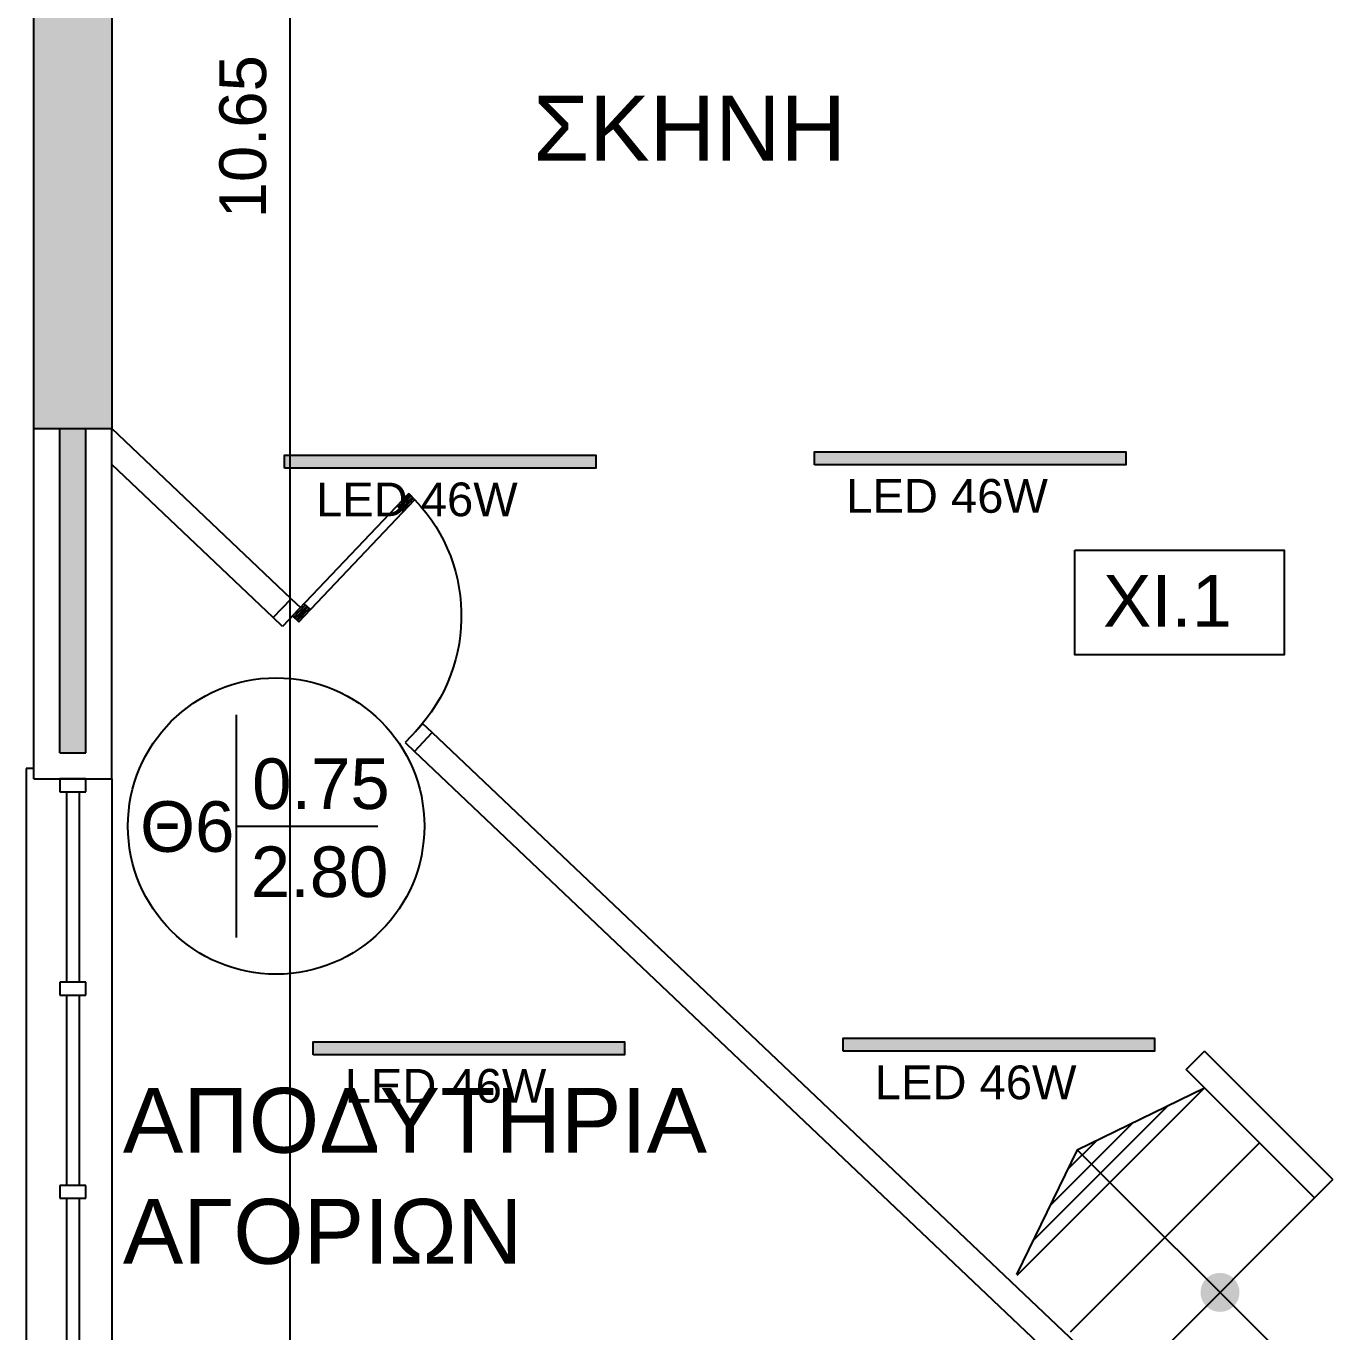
# Model space of a CAD drawing. Header units: metres. Extents: x -11 to 85, y -301 to 135.
# Drawn here: x 14.74 to 19.78, y -188.98 to -183.95 of the extents above; entities that cross this region are included whole.
import ezdxf

# ---------------------------------------------------------------- set-up
doc = ezdxf.new("R2010")
doc.units = ezdxf.units.M
doc.header["$LTSCALE"] = 0.036
doc.header["$PDMODE"] = 2
for name, color, linetype in [('arxitek isogeio', 252, 'Continuous'), ('DIMBLK', 252, 'Continuous'), ('electext', 20, 'Continuous'), ('hatch color', 252, 'Continuous'), ('HLEK_FL001_SYMBOLS', 230, 'Continuous'), ('Parathira', 252, 'Continuous')]:
    doc.layers.add(name, color=color, linetype=linetype)
doc.styles.add('COMU-N', font='arial.ttf')
doc.styles.get("Standard").update_dxf_attribs({"font": 'arial.ttf'})
doc.dimstyles.new('CADWDOT', dxfattribs={"dimscale": 0.1, "dimtxt": 1.8, "dimasz": 0.08, "dimexe": 2, "dimexo": 0, "dimgap": 0.09, "dimtad": 0, "dimrnd": 0.001, "dimzin": 0, "dimdsep": 46, "dimtxsty": 'Standard', "dimblk1": 'ARTDIM', "dimblk2": 'ARTDIM', "dimsah": 1, "dimcen": 0.09, "dimdle": 0.05, "dimse1": 1, "dimse2": 1, "dimadec": 0, "dimazin": 0, "dimtfac": 1, "dimtmove": 0, "dimatfit": 3, "dimldrblk": 'ARTDIM', "dimfxl": 2, "dimtvp": 0.9999, "dimtolj": 1, "dimtzin": 0, "dimarcsym": 0})

# ---------------------------------------------------------------- blocks, each defined once
blk = doc.blocks.new('A$C52D13D70')
at = {"layer": 'Parathira'}
for p, q in [((-0.33, 0.04), (-0.33, -2.44)), ((-0.3, 0.04), (-0.33, 0.04)), ((-0.1, 0), (-0.2, 0)), ((-0.2, 0), (-0.2, -0.05)), ((-0.1, -0.05), (-0.1, 0)), ((0, 0), (0, -2.4)), ((-0.2, -0.05), (-0.1, -0.05)), ((-0.175, -0.05), (-0.175, -0.7833)), ((-0.125, -0.05), (-0.125, -0.7833)), ((-0.1, -0.7833), (-0.2, -0.7833)), ((-0.2, -0.7833), (-0.2, -0.8333)), ((-0.1, -0.8333), (-0.1, -0.7833)), ((-0.2, -0.8333), (-0.1, -0.8333)), ((-0.175, -0.8333), (-0.175, -1.5667)), ((-0.125, -0.8333), (-0.125, -1.5667)), ((-0.1, -1.5667), (-0.2, -1.5667)), ((-0.2, -1.5667), (-0.2, -1.6167)), ((-0.1, -1.6167), (-0.1, -1.5667)), ((-0.2, -1.6167), (-0.1, -1.6167)), ((-0.175, -1.6167), (-0.175, -2.35)), ((-0.125, -1.6167), (-0.125, -2.35)), ((-0.1, -2.35), (-0.2, -2.35)), ((-0.2, -2.35), (-0.2, -2.4)), ((-0.1, -2.4), (-0.1, -2.35)), ((-0.2, -2.4), (-0.1, -2.4)), ((-0.33, -2.44), (-0.3, -2.44))]:
    blk.add_line(p, q, dxfattribs=at)
blk = doc.blocks.new('ARTDIM')
at = {"layer": 'DIMBLK'}
for p, q in [((0, -24.9975), (0, 24.9975)), ((-24.9975, 0), (24.9975, 0))]:
    blk.add_line(p, q, dxfattribs=at)
blk.add_circle((0, 0), 8.25, dxfattribs=at)
blk = doc.blocks.new('*D1315')
at = {"layer": 'arxitek isogeio', "color": 0, "lineweight": -2}
blk.add_line((15.7595, -179.0548), (15.7595, -189.6888), dxfattribs=at)
at = {"layer": 'Defpoints', "color": 0, "transparency": 16777216}
for p in [(15.0737, -179.0468), (15.0737, -189.6968), (15.7595, -189.6968)]:
    blk.add_point(p, dxfattribs=at)
at = {"layer": 'arxitek isogeio', "color": 0, "lineweight": -2, "xscale": 0.008, "yscale": 0.008, "zscale": 0.008}
for p, rotation in [((15.7595, -179.0468), 90), ((15.7595, -189.6968), 270)]:
    blk.add_blockref('ARTDIM', p, dxfattribs=dict(at, rotation=rotation))
at = {"layer": 'arxitek isogeio', "color": 0, "insert": (15.5796, -184.3718), "char_height": 0.18, "attachment_point": 5, "rotation": 90}
blk.add_mtext('\\A1;10.65', dxfattribs=at)
blk = doc.blocks.new('A$C32F8495E')
at = {"layer": 'Parathira'}
for p, q in [((1.2176, 1.1864), (1.2534, 1.2213)), ((1.2874, 1.1147), (1.2176, 1.1864)), ((1.3232, 1.1496), (1.2874, 1.1147)), ((0.752, 0.7328), (0.7162, 0.6979)), ((0.8218, 0.6611), (0.752, 0.7328)), ((0.7911, 0.6927), (0.8144, 0.7154)), ((0.8051, 0.7063), (0.8504, 0.6597)), ((0.8097, 0.7108), (0.8551, 0.6643)), ((0.8144, 0.7154), (1.2674, 0.2504)), ((0.786, 0.6262), (0.8218, 0.6611)), ((1.2447, 0.2271), (0.7911, 0.6927)), ((0.7957, 0.6972), (0.8411, 0.6507)), ((0.8004, 0.7018), (0.8458, 0.6552)), ((0.8597, 0.6688), (0.8365, 0.6461)), ((1.2226, 0.2964), (1.1993, 0.2737)), ((1.204, 0.2782), (1.2493, 0.2317)), ((1.2087, 0.2828), (1.2539, 0.2363)), ((1.2133, 0.2873), (1.2585, 0.2409)), ((1.218, 0.2918), (1.263, 0.2456))]:
    blk.add_line(p, q, dxfattribs=at)
blk.add_arc((0.7911, 0.6927), 0.65, 314.2559, 44.2559, dxfattribs=at)
blk = doc.blocks.new('lampes fthorismou 120')
at = {"layer": 'hatch color'}
blk.add_hatch(color=181, dxfattribs=at).paths.add_polyline_path([(84.1811, -99.2639), (84.1811, -99.2139), (85.3811, -99.2139), (85.3811, -99.2639)])
at = {"layer": 'HLEK_FL001_SYMBOLS'}
blk.add_lwpolyline([(84.1811, -99.2639), (84.1811, -99.2139), (85.3811, -99.2139), (85.3811, -99.2639)], close=True, dxfattribs=at)

msp = doc.modelspace()

# ---------------------------------------------------------------- hatches: boundary and pattern name
at = {"layer": 'arxitek isogeio'}
for points in [[(15.0737, -183.3968), (14.7737, -183.3968), (14.7737, -185.4968), (15.0737, -185.4968)], [(14.9737, -185.4968), (14.8737, -185.4968), (14.8737, -186.7468), (14.9737, -186.7468)]]:
    msp.add_hatch(color=256, dxfattribs=at).paths.add_polyline_path(points)
h = msp.add_hatch(color=256, dxfattribs=at)
h.paths.add_polyline_path([(19.3443, -188.8262), (19.4193, -188.8262, 0.414214), (19.3443, -188.7512)])
h.paths.add_polyline_path([(19.2693, -188.8262), (19.3443, -188.8262), (19.3443, -188.7512, 0.414214)])
h.paths.add_polyline_path([(19.3443, -188.9012), (19.3443, -188.8262), (19.2693, -188.8262, 0.414214)])
h.paths.add_polyline_path([(19.3443, -188.9012, 0.414214), (19.4193, -188.8262), (19.3443, -188.8262)])

# ---------------------------------------------------------------- linework, layer by layer
for p, q in [((14.7737, -185.4968), (14.7737, -183.3968)), ((15.0737, -183.3968), (15.0737, -185.4968)), ((14.7737, -185.4968), (15.0737, -185.4968)), ((14.7737, -186.8468), (14.7737, -185.4968)), ((14.8737, -186.7468), (14.8737, -185.4968)), ((14.9737, -186.7468), (14.9737, -185.4968)), ((15.0737, -186.8468), (15.0737, -185.4968)), ((15.7648, -186.1525), (15.0737, -185.4968)), ((15.696, -186.225), (15.0737, -185.6347)), ((15.696, -186.225), (15.7648, -186.1525)), ((15.5534, -186.5998), (15.5534, -187.4578)), ((16.2401, -186.7412), (16.3089, -186.6686)), ((18.9737, -189.1968), (16.3089, -186.6686)), ((14.8737, -186.7468), (14.9737, -186.7468)), ((18.8284, -189.1968), (16.2401, -186.7412)), ((14.7737, -186.8468), (15.0737, -186.8468)), ((15.5534, -187.0288), (16.0994, -187.0288)), ((19.2135, -187.9671), (19.2842, -187.8964)), ((19.2135, -187.9671), (19.2842, -187.8964)), ((19.7792, -188.3914), (19.2842, -187.8964)), ((19.7792, -188.3914), (19.2842, -187.8964)), ((19.7085, -188.4621), (19.2135, -187.9671)), ((19.7085, -188.4621), (19.2135, -187.9671)), ((18.5625, -188.7595), (19.2842, -188.0378)), ((18.7944, -188.2763), (19.2842, -188.0378)), ((18.6223, -188.6289), (19.1464, -188.1049)), ((18.6898, -188.4908), (19.0085, -188.1721)), ((18.7572, -188.3527), (18.8707, -188.2392)), ((18.7681, -188.9782), (19.4963, -188.2499)), ((18.7944, -188.2763), (18.5599, -188.7569)), ((19.5593, -189.0411), (18.7944, -188.2763)), ((19.7792, -188.3914), (19.7085, -188.4621)), ((19.7085, -188.4621), (19.7792, -188.3914)), ((18.9737, -189.1968), (19.7085, -188.4621))]:
    msp.add_line(p, q, dxfattribs=at)
msp.add_circle((15.7071, -187.0288), 0.5712, dxfattribs=at)
at = {"layer": 'electext'}
msp.add_lwpolyline([(18.7844, -185.9654), (19.5921, -185.9654), (19.5921, -186.3688), (18.7844, -186.3688)], close=True, dxfattribs=at)

# ---------------------------------------------------------------- block references
at = {"layer": 'arxitek isogeio', "xscale": -1, "rotation": 180.7633765558863}
msp.add_blockref('A$C32F8495E', (14.9705, -185.5367), dxfattribs=at)
at = {"layer": 'arxitek isogeio'}
msp.add_blockref('A$C52D13D70', (15.0737, -186.8468), dxfattribs=at)
at = {"layer": 'HLEK_FL001_SYMBOLS'}
for p in [(-68.442, -86.3856), (-66.3991, -86.3721), (-68.3317, -88.6461), (-66.2887, -88.6326)]:
    msp.add_blockref('lampes fthorismou 120', p, dxfattribs=at)

# ---------------------------------------------------------------- texts
at = {"layer": 'arxitek isogeio', "style": 'COMU-N'}
for s, height, p in [('ΣΚΗΝΗ', 0.25, (16.6976, -184.4638)), ('0.75', 0.195, (15.6146, -186.963)), ('Θ6', 0.195, (15.1828, -187.128)), ('2.80', 0.195, (15.6094, -187.3023)), ('ΑΠΟΔΥΤΗΡΙΑ ', 0.25, (15.1164, -188.2879)), ('ΑΓΟΡΙΩΝ', 0.25, (15.1164, -188.7159))]:
    msp.add_text(s, height=height, dxfattribs=at).set_placement(p)
at = {"layer": 'electext'}
for p in [(15.861, -185.8345), (17.9039, -185.8211), (15.9713, -188.095), (18.0142, -188.0816)]:
    msp.add_text('LED 46W', height=0.13, dxfattribs=at).set_placement(p)
at = {"layer": 'electext', "style": 'COMU-N'}
msp.add_text('XI.1', height=0.2, dxfattribs=at).set_placement((18.8935, -186.2607))

# ---------------------------------------------------------------- dimensions: what is measured, and where the dimension line sits
at = {"layer": 'arxitek isogeio'}
dim = msp.add_linear_dim(base=(15.7595, -189.6968), p1=(15.0737, -179.0468), p2=(15.0737, -189.6968), angle=90, dimstyle='CADWDOT', dxfattribs=at)
dim.commit()
dim.dimension.update_dxf_attribs({"geometry": '*D1315', "text_midpoint": (15.5796, -184.3718)})

doc.saveas('drawing.dxf')
